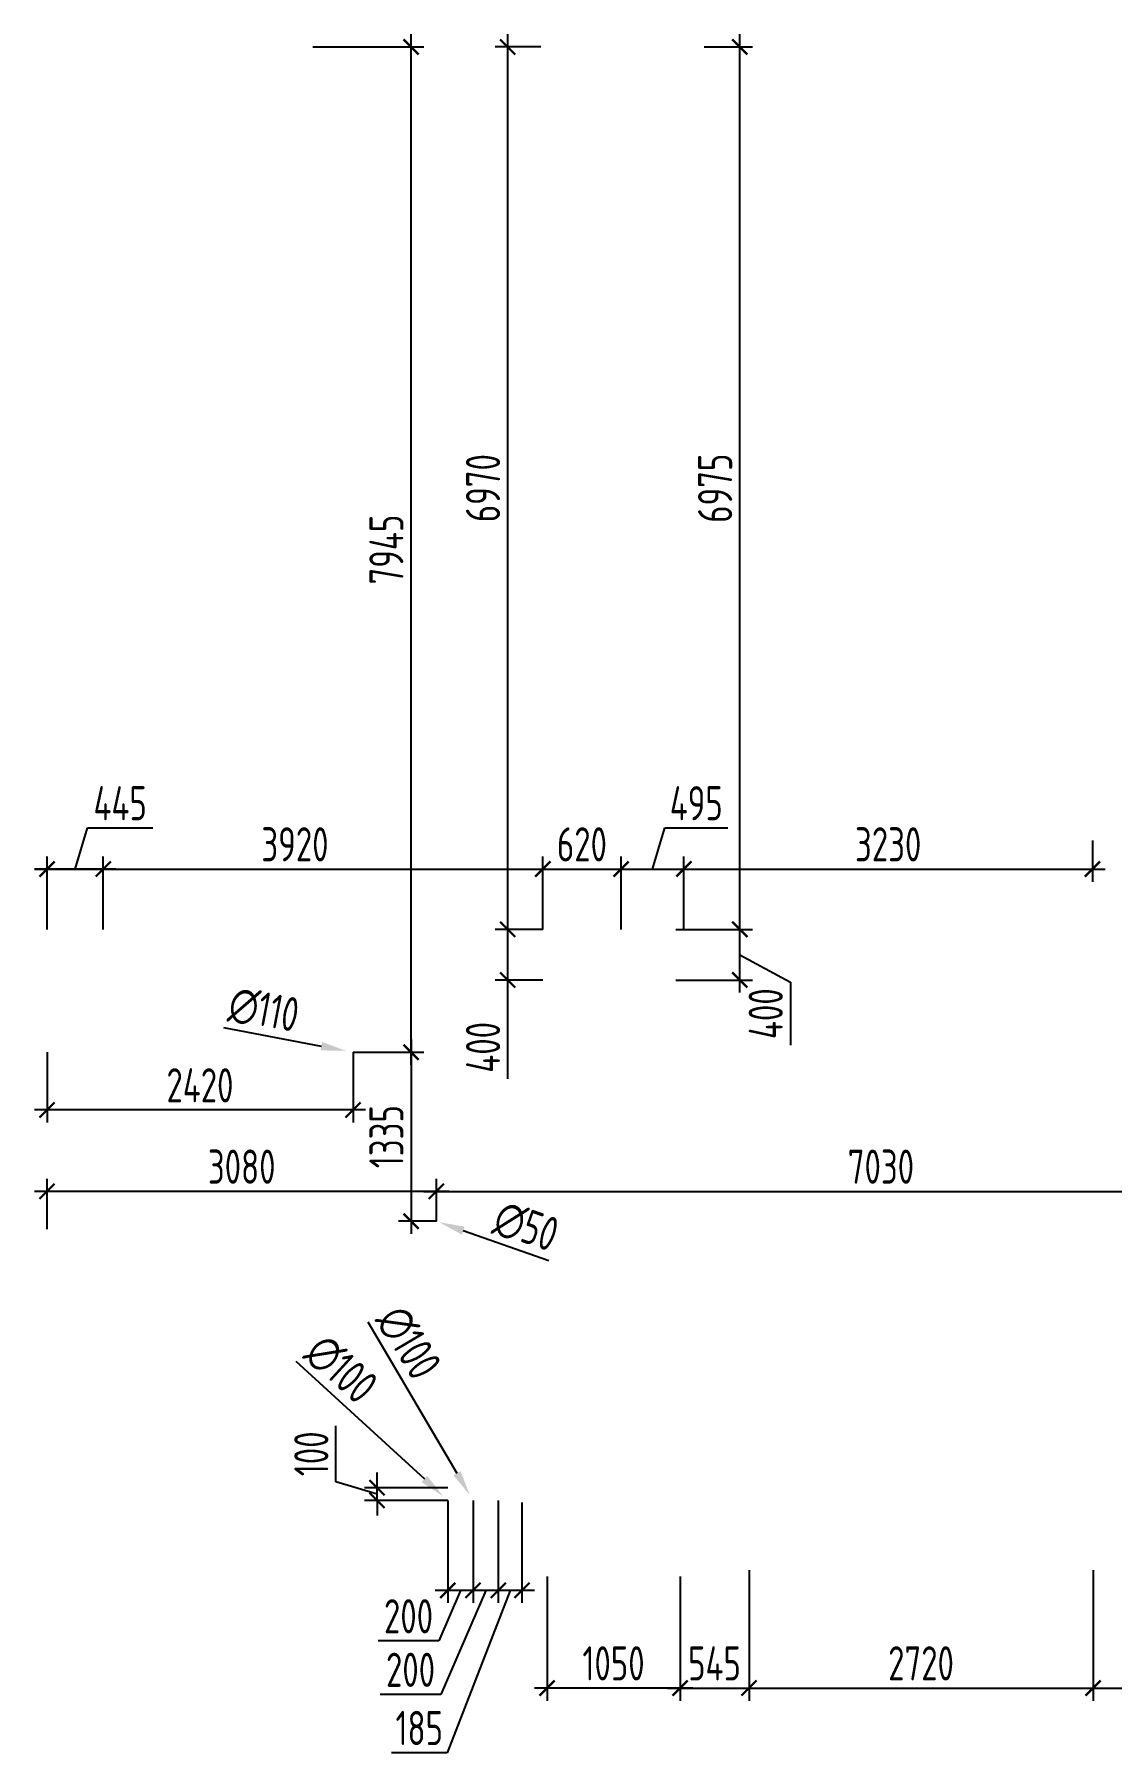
# Model space of a CAD drawing. Header units: millimetres. Extents: x -346952 to 536090, y 55086 to 131231.
# Drawn here: x 346620 to 355137, y 72872 to 86451 of the extents above; entities that cross this region are included whole.
import ezdxf

# ---------------------------------------------------------------- set-up
doc = ezdxf.new("R2010")
doc.units = ezdxf.units.MM
doc.layers.add('РАЗМЕРЫ КРОВЛИ ОВ', color=204, linetype='Continuous')
doc.layers.get('0').off()
doc.styles.add('ISOCPEUR', font='isocpeur.ttf', dxfattribs={"width": 0.7})
doc.dimstyles.new('R_100', dxfattribs={"dimtxt": 270, "dimasz": 120, "dimexe": 100, "dimexo": 0, "dimgap": 60, "dimtad": 1, "dimdec": 0, "dimrnd": 5, "dimzin": 0, "dimdsep": 46, "dimtxsty": 'ISOCPEUR', "dimblk": 'ARCHTICK', "dimcen": 0, "dimdle": 100, "dimclrd": 256, "dimclre": 256, "dimclrt": 256, "dimadec": 0, "dimazin": 0, "dimtfac": 2, "dimtdec": 0, "dimtofl": 0, "dimtmove": 1, "dimatfit": 3, "dimfxl": 1, "dimtvp": 3, "dimtolj": 1, "dimtzin": 0, "dimarcsym": 0})

# ---------------------------------------------------------------- blocks, each defined once
blk = doc.blocks.new('_ArchTick')
at = {"color": 0, "linetype": 'ByBlock', "const_width": 0.15}
blk.add_lwpolyline([(-0.5, -0.5), (0.5, 0.5)], dxfattribs=at)
blk = doc.blocks.new('*D2597')
at = {"layer": 'РАЗМЕРЫ КРОВЛИ ОВ', "lineweight": -2, "transparency": 16777216}
for p, q in [((350674, 74264), (350674, 73283)), ((351725, 74265), (351725, 73283)), ((351825, 73383), (350574, 73383))]:
    blk.add_line(p, q, dxfattribs=at)
at = {"layer": 'РАЗМЕРЫ КРОВЛИ ОВ', "lineweight": -2, "transparency": 16777216, "xscale": 120, "yscale": 120, "zscale": 120, "rotation": 180}
blk.add_blockref('_ArchTick', (350674, 73383), dxfattribs=at)
at = {"layer": 'РАЗМЕРЫ КРОВЛИ ОВ', "lineweight": -2, "transparency": 16777216, "xscale": 120, "yscale": 120, "zscale": 120}
blk.add_blockref('_ArchTick', (351725, 73383), dxfattribs=at)
at = {"layer": 'РАЗМЕРЫ КРОВЛИ ОВ', "transparency": 16777216, "insert": (351199, 73578), "char_height": 270, "attachment_point": 5, "style": 'ISOCPEUR'}
blk.add_mtext('\\A1;1050', dxfattribs=at)
blk = doc.blocks.new('*D2598')
at = {"layer": 'РАЗМЕРЫ КРОВЛИ ОВ', "lineweight": -2, "transparency": 16777216}
for p, q in [((352270, 74315), (352270, 73283)), ((351725, 74265), (351725, 73283)), ((351625, 73383), (352370, 73383))]:
    blk.add_line(p, q, dxfattribs=at)
at = {"layer": 'РАЗМЕРЫ КРОВЛИ ОВ', "lineweight": -2, "transparency": 16777216, "xscale": 120, "yscale": 120, "zscale": 120, "rotation": 180}
blk.add_blockref('_ArchTick', (351725, 73383), dxfattribs=at)
at = {"layer": 'РАЗМЕРЫ КРОВЛИ ОВ', "lineweight": -2, "transparency": 16777216, "xscale": 120, "yscale": 120, "zscale": 120}
blk.add_blockref('_ArchTick', (352270, 73383), dxfattribs=at)
at = {"layer": 'РАЗМЕРЫ КРОВЛИ ОВ', "transparency": 16777216, "insert": (351997, 73578), "char_height": 270, "attachment_point": 5, "style": 'ISOCPEUR'}
blk.add_mtext('\\A1;545', dxfattribs=at)
blk = doc.blocks.new('*D2599')
at = {"layer": 'РАЗМЕРЫ КРОВЛИ ОВ', "lineweight": -2, "transparency": 16777216}
for p, q in [((352270, 74315), (352270, 73283)), ((354990, 74315), (354990, 73283)), ((352170, 73383), (355090, 73383))]:
    blk.add_line(p, q, dxfattribs=at)
at = {"layer": 'РАЗМЕРЫ КРОВЛИ ОВ', "lineweight": -2, "transparency": 16777216, "xscale": 120, "yscale": 120, "zscale": 120, "rotation": 180}
blk.add_blockref('_ArchTick', (352270, 73383), dxfattribs=at)
at = {"layer": 'РАЗМЕРЫ КРОВЛИ ОВ', "lineweight": -2, "transparency": 16777216, "xscale": 120, "yscale": 120, "zscale": 120}
blk.add_blockref('_ArchTick', (354990, 73383), dxfattribs=at)
at = {"layer": 'РАЗМЕРЫ КРОВЛИ ОВ', "transparency": 16777216, "insert": (353630, 73578), "char_height": 270, "attachment_point": 5, "style": 'ISOCPEUR'}
blk.add_mtext('\\A1;2720', dxfattribs=at)
blk = doc.blocks.new('*D2600')
at = {"layer": 'РАЗМЕРЫ КРОВЛИ ОВ', "lineweight": -2, "transparency": 16777216}
for p, q in [((354990, 74315), (354990, 73283)), ((363200, 73701), (363200, 73283)), ((354890, 73383), (363300, 73383))]:
    blk.add_line(p, q, dxfattribs=at)
at = {"layer": 'РАЗМЕРЫ КРОВЛИ ОВ', "lineweight": -2, "transparency": 16777216, "xscale": 120, "yscale": 120, "zscale": 120, "rotation": 180}
blk.add_blockref('_ArchTick', (354990, 73383), dxfattribs=at)
at = {"layer": 'РАЗМЕРЫ КРОВЛИ ОВ', "lineweight": -2, "transparency": 16777216, "xscale": 120, "yscale": 120, "zscale": 120}
blk.add_blockref('_ArchTick', (363200, 73383), dxfattribs=at)
at = {"layer": 'РАЗМЕРЫ КРОВЛИ ОВ', "transparency": 16777216, "insert": (359095, 73578), "char_height": 270, "attachment_point": 5, "style": 'ISOCPEUR'}
blk.add_mtext('\\A1;8210', dxfattribs=at)
blk = doc.blocks.new('*D2616')
at = {"layer": 'РАЗМЕРЫ КРОВЛИ ОВ', "lineweight": -2, "transparency": 16777216}
for p, q in [((350288, 74866), (350288, 74055)), ((350475, 74850), (350475, 74055)), ((350381, 74155), (349884, 72872)), ((350575, 74155), (350188, 74155)), ((349884, 72872), (349443, 72872))]:
    blk.add_line(p, q, dxfattribs=at)
at = {"layer": 'РАЗМЕРЫ КРОВЛИ ОВ', "lineweight": -2, "transparency": 16777216, "xscale": 120, "yscale": 120, "zscale": 120, "rotation": 180}
blk.add_blockref('_ArchTick', (350288, 74155), dxfattribs=at)
at = {"layer": 'РАЗМЕРЫ КРОВЛИ ОВ', "lineweight": -2, "transparency": 16777216, "xscale": 120, "yscale": 120, "zscale": 120}
blk.add_blockref('_ArchTick', (350475, 74155), dxfattribs=at)
at = {"layer": 'РАЗМЕРЫ КРОВЛИ ОВ', "transparency": 16777216, "insert": (349663, 73067), "char_height": 270, "attachment_point": 5, "style": 'ISOCPEUR'}
blk.add_mtext('\\A1;185', dxfattribs=at)
blk = doc.blocks.new('*D2617')
at = {"layer": 'РАЗМЕРЫ КРОВЛИ ОВ', "lineweight": -2, "transparency": 16777216}
for p, q in [((350088, 74866), (350088, 74055)), ((350288, 74866), (350288, 74055)), ((350188, 74155), (349833, 73332)), ((350388, 74155), (349988, 74155)), ((349833, 73332), (349354, 73332))]:
    blk.add_line(p, q, dxfattribs=at)
at = {"layer": 'РАЗМЕРЫ КРОВЛИ ОВ', "lineweight": -2, "transparency": 16777216, "xscale": 120, "yscale": 120, "zscale": 120, "rotation": 180}
blk.add_blockref('_ArchTick', (350088, 74155), dxfattribs=at)
at = {"layer": 'РАЗМЕРЫ КРОВЛИ ОВ', "lineweight": -2, "transparency": 16777216, "xscale": 120, "yscale": 120, "zscale": 120}
blk.add_blockref('_ArchTick', (350288, 74155), dxfattribs=at)
at = {"layer": 'РАЗМЕРЫ КРОВЛИ ОВ', "transparency": 16777216, "insert": (349594, 73527), "char_height": 270, "attachment_point": 5, "style": 'ISOCPEUR'}
blk.add_mtext('\\A1;200', dxfattribs=at)
blk = doc.blocks.new('*D2618')
at = {"layer": 'РАЗМЕРЫ КРОВЛИ ОВ', "lineweight": -2, "transparency": 16777216}
for p, q in [((349888, 74866), (349888, 74055)), ((350088, 74866), (350088, 74055)), ((350188, 74155), (349788, 74155)), ((349988, 74155), (349817, 73755)), ((349817, 73755), (349338, 73755))]:
    blk.add_line(p, q, dxfattribs=at)
at = {"layer": 'РАЗМЕРЫ КРОВЛИ ОВ', "lineweight": -2, "transparency": 16777216, "xscale": 120, "yscale": 120, "zscale": 120, "rotation": 180}
blk.add_blockref('_ArchTick', (349888, 74155), dxfattribs=at)
at = {"layer": 'РАЗМЕРЫ КРОВЛИ ОВ', "lineweight": -2, "transparency": 16777216, "xscale": 120, "yscale": 120, "zscale": 120}
blk.add_blockref('_ArchTick', (350088, 74155), dxfattribs=at)
at = {"layer": 'РАЗМЕРЫ КРОВЛИ ОВ', "transparency": 16777216, "insert": (349578, 73950), "char_height": 270, "attachment_point": 5, "style": 'ISOCPEUR'}
blk.add_mtext('\\A1;200', dxfattribs=at)
blk = doc.blocks.new('*D2619')
at = {"layer": 'РАЗМЕРЫ КРОВЛИ ОВ', "lineweight": -2, "transparency": 16777216}
for p, q in [((349004, 75013), (349004, 75454)), ((349329, 74916), (349004, 75013)), ((349888, 74966), (349229, 74966)), ((349329, 74966), (349329, 75086)), ((349329, 74866), (349329, 74966)), ((349888, 74866), (349229, 74866)), ((349329, 74866), (349329, 74746))]:
    blk.add_line(p, q, dxfattribs=at)
at = {"layer": 'РАЗМЕРЫ КРОВЛИ ОВ', "lineweight": -2, "transparency": 16777216, "xscale": 120, "yscale": 120, "zscale": 120}
for p, rotation in [((349329, 74966), 270), ((349329, 74866), 90)]:
    blk.add_blockref('_ArchTick', p, dxfattribs=dict(at, rotation=rotation))
at = {"layer": 'РАЗМЕРЫ КРОВЛИ ОВ', "transparency": 16777216, "insert": (348809, 75234), "char_height": 270, "attachment_point": 5, "rotation": 90, "style": 'ISOCPEUR'}
blk.add_mtext('\\A1;100', dxfattribs=at)
blk = doc.blocks.new('*D2620')
at = {"layer": 'РАЗМЕРЫ КРОВЛИ ОВ', "lineweight": -2, "transparency": 16777216}
blk.add_line((348688, 75966), (349704, 75035), dxfattribs=at)
at = {"layer": 'РАЗМЕРЫ КРОВЛИ ОВ', "transparency": 16777216}
blk.add_solid([(349726, 75059), (349681, 75010), (349851, 74899)], dxfattribs=at)
at = {"layer": 'РАЗМЕРЫ КРОВЛИ ОВ', "transparency": 16777216, "insert": (349045, 75903), "char_height": 270, "attachment_point": 5, "rotation": 317.4797, "style": 'ISOCPEUR'}
blk.add_mtext('\\A1;∅100', dxfattribs=at)
blk = doc.blocks.new('*D2621')
at = {"layer": 'РАЗМЕРЫ КРОВЛИ ОВ', "lineweight": -2, "transparency": 16777216}
blk.add_line((349255, 76276), (349961, 75081), dxfattribs=at)
at = {"layer": 'РАЗМЕРЫ КРОВЛИ ОВ', "transparency": 16777216}
blk.add_solid([(349989, 75098), (349932, 75064), (350062, 74909)], dxfattribs=at)
at = {"layer": 'РАЗМЕРЫ КРОВЛИ ОВ', "transparency": 16777216, "insert": (349578, 76112), "char_height": 270, "attachment_point": 5, "rotation": 300.5681, "style": 'ISOCPEUR'}
blk.add_mtext('\\A1;∅100', dxfattribs=at)
blk = doc.blocks.new('*D2622')
at = {"layer": 'РАЗМЕРЫ КРОВЛИ ОВ', "lineweight": -2, "transparency": 16777216}
for p, q in [((346720, 77008), (346720, 77408)), ((349798, 77072), (349798, 77408)), ((349898, 77308), (346620, 77308))]:
    blk.add_line(p, q, dxfattribs=at)
at = {"layer": 'РАЗМЕРЫ КРОВЛИ ОВ', "lineweight": -2, "transparency": 16777216, "xscale": 120, "yscale": 120, "zscale": 120, "rotation": 180}
blk.add_blockref('_ArchTick', (346720, 77308), dxfattribs=at)
at = {"layer": 'РАЗМЕРЫ КРОВЛИ ОВ', "lineweight": -2, "transparency": 16777216, "xscale": 120, "yscale": 120, "zscale": 120}
blk.add_blockref('_ArchTick', (349798, 77308), dxfattribs=at)
at = {"layer": 'РАЗМЕРЫ КРОВЛИ ОВ', "transparency": 16777216, "insert": (348259, 77503), "char_height": 270, "attachment_point": 5, "style": 'ISOCPEUR'}
blk.add_mtext('\\A1;3080', dxfattribs=at)
blk = doc.blocks.new('*D2623')
at = {"layer": 'РАЗМЕРЫ КРОВЛИ ОВ', "lineweight": -2, "transparency": 16777216}
for p, q in [((346720, 78407), (346720, 77851)), ((349139, 78407), (349139, 77851)), ((349239, 77951), (346620, 77951))]:
    blk.add_line(p, q, dxfattribs=at)
at = {"layer": 'РАЗМЕРЫ КРОВЛИ ОВ', "lineweight": -2, "transparency": 16777216, "xscale": 120, "yscale": 120, "zscale": 120, "rotation": 180}
blk.add_blockref('_ArchTick', (346720, 77951), dxfattribs=at)
at = {"layer": 'РАЗМЕРЫ КРОВЛИ ОВ', "lineweight": -2, "transparency": 16777216, "xscale": 120, "yscale": 120, "zscale": 120}
blk.add_blockref('_ArchTick', (349139, 77951), dxfattribs=at)
at = {"layer": 'РАЗМЕРЫ КРОВЛИ ОВ', "transparency": 16777216, "insert": (347929, 78146), "char_height": 270, "attachment_point": 5, "style": 'ISOCPEUR'}
blk.add_mtext('\\A1;2420', dxfattribs=at)
blk = doc.blocks.new('*D2624')
at = {"layer": 'РАЗМЕРЫ КРОВЛИ ОВ', "lineweight": -2, "transparency": 16777216}
for p, q in [((346942, 79855), (347040, 80180)), ((347040, 80180), (347556, 80180)), ((347265, 79855), (346620, 79855)), ((346720, 79378), (346720, 79955)), ((347165, 79378), (347165, 79955))]:
    blk.add_line(p, q, dxfattribs=at)
at = {"layer": 'РАЗМЕРЫ КРОВЛИ ОВ', "lineweight": -2, "transparency": 16777216, "xscale": 120, "yscale": 120, "zscale": 120, "rotation": 180}
blk.add_blockref('_ArchTick', (346720, 79855), dxfattribs=at)
at = {"layer": 'РАЗМЕРЫ КРОВЛИ ОВ', "lineweight": -2, "transparency": 16777216, "xscale": 120, "yscale": 120, "zscale": 120}
blk.add_blockref('_ArchTick', (347165, 79855), dxfattribs=at)
at = {"layer": 'РАЗМЕРЫ КРОВЛИ ОВ', "transparency": 16777216, "insert": (347298, 80375), "char_height": 270, "attachment_point": 5, "style": 'ISOCPEUR'}
blk.add_mtext('\\A1;445', dxfattribs=at)
blk = doc.blocks.new('*D2625')
at = {"layer": 'РАЗМЕРЫ КРОВЛИ ОВ', "lineweight": -2, "transparency": 16777216}
for p, q in [((346620, 79855), (350740, 79855)), ((346720, 79378), (346720, 79955)), ((350640, 79378), (350640, 79955))]:
    blk.add_line(p, q, dxfattribs=at)
at = {"layer": 'РАЗМЕРЫ КРОВЛИ ОВ', "lineweight": -2, "transparency": 16777216, "xscale": 120, "yscale": 120, "zscale": 120, "rotation": 180}
blk.add_blockref('_ArchTick', (346720, 79855), dxfattribs=at)
at = {"layer": 'РАЗМЕРЫ КРОВЛИ ОВ', "lineweight": -2, "transparency": 16777216, "xscale": 120, "yscale": 120, "zscale": 120}
blk.add_blockref('_ArchTick', (350640, 79855), dxfattribs=at)
at = {"layer": 'РАЗМЕРЫ КРОВЛИ ОВ', "transparency": 16777216, "insert": (348680, 80050), "char_height": 270, "attachment_point": 5, "style": 'ISOCPEUR'}
blk.add_mtext('\\A1;3920', dxfattribs=at)
blk = doc.blocks.new('*D2626')
at = {"layer": 'РАЗМЕРЫ КРОВЛИ ОВ', "lineweight": -2, "transparency": 16777216}
for p, q in [((350540, 79855), (351359, 79855)), ((350640, 79378), (350640, 79955)), ((351259, 79378), (351259, 79955))]:
    blk.add_line(p, q, dxfattribs=at)
at = {"layer": 'РАЗМЕРЫ КРОВЛИ ОВ', "lineweight": -2, "transparency": 16777216, "xscale": 120, "yscale": 120, "zscale": 120, "rotation": 180}
blk.add_blockref('_ArchTick', (350640, 79855), dxfattribs=at)
at = {"layer": 'РАЗМЕРЫ КРОВЛИ ОВ', "lineweight": -2, "transparency": 16777216, "xscale": 120, "yscale": 120, "zscale": 120}
blk.add_blockref('_ArchTick', (351259, 79855), dxfattribs=at)
at = {"layer": 'РАЗМЕРЫ КРОВЛИ ОВ', "transparency": 16777216, "insert": (350949, 80050), "char_height": 270, "attachment_point": 5, "style": 'ISOCPEUR'}
blk.add_mtext('\\A1;620', dxfattribs=at)
blk = doc.blocks.new('*D2627')
at = {"layer": 'РАЗМЕРЫ КРОВЛИ ОВ', "lineweight": -2, "transparency": 16777216}
for p, q in [((351507, 79855), (351604, 80180)), ((351604, 80180), (352102, 80180)), ((351159, 79855), (351855, 79855)), ((351259, 79378), (351259, 79955)), ((351755, 79378), (351755, 79955))]:
    blk.add_line(p, q, dxfattribs=at)
at = {"layer": 'РАЗМЕРЫ КРОВЛИ ОВ', "lineweight": -2, "transparency": 16777216, "xscale": 120, "yscale": 120, "zscale": 120, "rotation": 180}
blk.add_blockref('_ArchTick', (351259, 79855), dxfattribs=at)
at = {"layer": 'РАЗМЕРЫ КРОВЛИ ОВ', "lineweight": -2, "transparency": 16777216, "xscale": 120, "yscale": 120, "zscale": 120}
blk.add_blockref('_ArchTick', (351755, 79855), dxfattribs=at)
at = {"layer": 'РАЗМЕРЫ КРОВЛИ ОВ', "transparency": 16777216, "insert": (351853, 80375), "char_height": 270, "attachment_point": 5, "style": 'ISOCPEUR'}
blk.add_mtext('\\A1;495', dxfattribs=at)
blk = doc.blocks.new('*D2628')
at = {"layer": 'РАЗМЕРЫ КРОВЛИ ОВ', "lineweight": -2, "transparency": 16777216}
for p, q in [((354985, 80080), (354985, 79755)), ((351655, 79855), (355085, 79855)), ((351755, 79378), (351755, 79955))]:
    blk.add_line(p, q, dxfattribs=at)
at = {"layer": 'РАЗМЕРЫ КРОВЛИ ОВ', "lineweight": -2, "transparency": 16777216, "xscale": 120, "yscale": 120, "zscale": 120, "rotation": 180}
blk.add_blockref('_ArchTick', (351755, 79855), dxfattribs=at)
at = {"layer": 'РАЗМЕРЫ КРОВЛИ ОВ', "lineweight": -2, "transparency": 16777216, "xscale": 120, "yscale": 120, "zscale": 120}
blk.add_blockref('_ArchTick', (354985, 79855), dxfattribs=at)
at = {"layer": 'РАЗМЕРЫ КРОВЛИ ОВ', "transparency": 16777216, "insert": (353370, 80050), "char_height": 270, "attachment_point": 5, "style": 'ISOCPEUR'}
blk.add_mtext('\\A1;3230', dxfattribs=at)
blk = doc.blocks.new('*D2629')
at = {"layer": 'РАЗМЕРЫ КРОВЛИ ОВ', "lineweight": -2, "transparency": 16777216}
for p, q in [((350362, 78878), (350362, 79478)), ((350640, 79378), (350262, 79378)), ((350640, 78978), (350262, 78978)), ((350362, 78197), (350362, 78978))]:
    blk.add_line(p, q, dxfattribs=at)
at = {"layer": 'РАЗМЕРЫ КРОВЛИ ОВ', "lineweight": -2, "transparency": 16777216, "xscale": 120, "yscale": 120, "zscale": 120}
for p, rotation in [((350362, 79378), 90), ((350362, 78978), 270)]:
    blk.add_blockref('_ArchTick', p, dxfattribs=dict(at, rotation=rotation))
at = {"layer": 'РАЗМЕРЫ КРОВЛИ ОВ', "transparency": 16777216, "insert": (350167, 78446), "char_height": 270, "attachment_point": 5, "rotation": 90, "style": 'ISOCPEUR'}
blk.add_mtext('\\A1;400', dxfattribs=at)
blk = doc.blocks.new('*D2630')
at = {"layer": 'РАЗМЕРЫ КРОВЛИ ОВ', "lineweight": -2, "transparency": 16777216}
for p, q in [((350362, 79278), (350362, 86451)), ((350623, 86351), (350262, 86351)), ((350640, 79378), (350262, 79378))]:
    blk.add_line(p, q, dxfattribs=at)
at = {"layer": 'РАЗМЕРЫ КРОВЛИ ОВ', "lineweight": -2, "transparency": 16777216, "xscale": 120, "yscale": 120, "zscale": 120}
for p, rotation in [((350362, 86351), 90), ((350362, 79378), 270)]:
    blk.add_blockref('_ArchTick', p, dxfattribs=dict(at, rotation=rotation))
at = {"layer": 'РАЗМЕРЫ КРОВЛИ ОВ', "transparency": 16777216, "insert": (350167, 82865), "char_height": 270, "attachment_point": 5, "rotation": 90, "style": 'ISOCPEUR'}
blk.add_mtext('\\A1;6970', dxfattribs=at)
blk = doc.blocks.new('*D2631')
at = {"layer": 'РАЗМЕРЫ КРОВЛИ ОВ', "lineweight": -2, "transparency": 16777216}
for p, q in [((349598, 78307), (349598, 86451)), ((348822, 86351), (349698, 86351)), ((349139, 78407), (349698, 78407))]:
    blk.add_line(p, q, dxfattribs=at)
at = {"layer": 'РАЗМЕРЫ КРОВЛИ ОВ', "lineweight": -2, "transparency": 16777216, "xscale": 120, "yscale": 120, "zscale": 120}
for p, rotation in [((349598, 86351), 90), ((349598, 78407), 270)]:
    blk.add_blockref('_ArchTick', p, dxfattribs=dict(at, rotation=rotation))
at = {"layer": 'РАЗМЕРЫ КРОВЛИ ОВ', "transparency": 16777216, "insert": (349403, 82379), "char_height": 270, "attachment_point": 5, "rotation": 90, "style": 'ISOCPEUR'}
blk.add_mtext('\\A1;7945', dxfattribs=at)
blk = doc.blocks.new('*D2632')
at = {"layer": 'РАЗМЕРЫ КРОВЛИ ОВ', "lineweight": -2, "transparency": 16777216}
for p, q in [((349598, 78507), (349598, 76972)), ((349139, 78407), (349698, 78407)), ((349798, 77072), (349498, 77072))]:
    blk.add_line(p, q, dxfattribs=at)
at = {"layer": 'РАЗМЕРЫ КРОВЛИ ОВ', "lineweight": -2, "transparency": 16777216, "xscale": 120, "yscale": 120, "zscale": 120}
for p, rotation in [((349598, 78407), 90), ((349598, 77072), 270)]:
    blk.add_blockref('_ArchTick', p, dxfattribs=dict(at, rotation=rotation))
at = {"layer": 'РАЗМЕРЫ КРОВЛИ ОВ', "transparency": 16777216, "insert": (349403, 77740), "char_height": 270, "attachment_point": 5, "rotation": 90, "style": 'ISOCPEUR'}
blk.add_mtext('\\A1;1335', dxfattribs=at)
blk = doc.blocks.new('*D2633')
at = {"layer": 'РАЗМЕРЫ КРОВЛИ ОВ', "lineweight": -2, "transparency": 16777216}
blk.add_line((350686, 76759), (350010, 76997), dxfattribs=at)
at = {"layer": 'РАЗМЕРЫ КРОВЛИ ОВ', "transparency": 16777216}
blk.add_solid([(350021, 77029), (349999, 76966), (349821, 77064)], dxfattribs=at)
at = {"layer": 'РАЗМЕРЫ КРОВЛИ ОВ', "transparency": 16777216, "insert": (350507, 77029), "char_height": 270, "attachment_point": 5, "rotation": 340.5803, "style": 'ISOCPEUR'}
blk.add_mtext('\\A1;∅50', dxfattribs=at)
blk = doc.blocks.new('*D2634')
at = {"layer": 'РАЗМЕРЫ КРОВЛИ ОВ', "lineweight": -2, "transparency": 16777216}
blk.add_line((348116, 78603), (348888, 78455), dxfattribs=at)
at = {"layer": 'РАЗМЕРЫ КРОВЛИ ОВ', "transparency": 16777216}
blk.add_solid([(348894, 78488), (348882, 78422), (349085, 78418)], dxfattribs=at)
at = {"layer": 'РАЗМЕРЫ КРОВЛИ ОВ', "transparency": 16777216, "insert": (348434, 78740), "char_height": 270, "attachment_point": 5, "rotation": 349.2036, "style": 'ISOCPEUR'}
blk.add_mtext('\\A1;∅110', dxfattribs=at)
blk = doc.blocks.new('*D2644')
at = {"layer": 'РАЗМЕРЫ КРОВЛИ ОВ', "lineweight": -2, "transparency": 16777216}
for p, q in [((352197, 78878), (352197, 79478)), ((351691, 79378), (352297, 79378)), ((352197, 79178), (352597, 78961)), ((351691, 78978), (352297, 78978)), ((352597, 78961), (352597, 78463))]:
    blk.add_line(p, q, dxfattribs=at)
at = {"layer": 'РАЗМЕРЫ КРОВЛИ ОВ', "lineweight": -2, "transparency": 16777216, "xscale": 120, "yscale": 120, "zscale": 120}
for p, rotation in [((352197, 79378), 90), ((352197, 78978), 270)]:
    blk.add_blockref('_ArchTick', p, dxfattribs=dict(at, rotation=rotation))
at = {"layer": 'РАЗМЕРЫ КРОВЛИ ОВ', "transparency": 16777216, "insert": (352402, 78712), "char_height": 270, "attachment_point": 5, "rotation": 90, "style": 'ISOCPEUR'}
blk.add_mtext('\\A1;400', dxfattribs=at)
blk = doc.blocks.new('*D2645')
at = {"layer": 'РАЗМЕРЫ КРОВЛИ ОВ', "lineweight": -2, "transparency": 16777216}
for p, q in [((352197, 79278), (352197, 86451)), ((351915, 86351), (352297, 86351)), ((351691, 79378), (352297, 79378))]:
    blk.add_line(p, q, dxfattribs=at)
at = {"layer": 'РАЗМЕРЫ КРОВЛИ ОВ', "lineweight": -2, "transparency": 16777216, "xscale": 120, "yscale": 120, "zscale": 120}
for p, rotation in [((352197, 86351), 90), ((352197, 79378), 270)]:
    blk.add_blockref('_ArchTick', p, dxfattribs=dict(at, rotation=rotation))
at = {"layer": 'РАЗМЕРЫ КРОВЛИ ОВ', "transparency": 16777216, "insert": (352002, 82864), "char_height": 270, "attachment_point": 5, "rotation": 90, "style": 'ISOCPEUR'}
blk.add_mtext('\\A1;6975', dxfattribs=at)
blk = doc.blocks.new('*D2646')
at = {"layer": 'РАЗМЕРЫ КРОВЛИ ОВ', "lineweight": -2, "transparency": 16777216}
for p, q in [((349798, 77072), (349798, 77408)), ((356828, 77105), (356828, 77408)), ((349698, 77308), (356928, 77308))]:
    blk.add_line(p, q, dxfattribs=at)
at = {"layer": 'РАЗМЕРЫ КРОВЛИ ОВ', "lineweight": -2, "transparency": 16777216, "xscale": 120, "yscale": 120, "zscale": 120, "rotation": 180}
blk.add_blockref('_ArchTick', (349798, 77308), dxfattribs=at)
at = {"layer": 'РАЗМЕРЫ КРОВЛИ ОВ', "lineweight": -2, "transparency": 16777216, "xscale": 120, "yscale": 120, "zscale": 120}
blk.add_blockref('_ArchTick', (356828, 77308), dxfattribs=at)
at = {"layer": 'РАЗМЕРЫ КРОВЛИ ОВ', "transparency": 16777216, "insert": (353313, 77503), "char_height": 270, "attachment_point": 5, "style": 'ISOCPEUR'}
blk.add_mtext('\\A1;7030', dxfattribs=at)

msp = doc.modelspace()

# ---------------------------------------------------------------- dimensions: what is measured, and where the dimension line sits
at = {"layer": 'РАЗМЕРЫ КРОВЛИ ОВ'}
for base, p1, p2, picture, middle in [((349598.1, 86350.7), (349138.6, 78407.5), (348822.3, 86350.7), '*D2631', (349403.1, 82379.1)), ((350362.4, 86350.7), (350639.6, 79378.5), (350622.8, 86350.7), '*D2630', (350167.4, 82864.6)), ((352197.2, 86350.7), (351691.1, 79377.5), (351914.6, 86350.7), '*D2645', (352002.2, 82864.1)), ((349598.1479, 77071.9866), (349138.5644, 78407.4735), (349797.875, 77071.9866), '*D2632', (349403.1479, 77739.73)), ((349329.4, 74965.7), (349887.9, 74865.7), (349887.9, 74965.7), '*D2619', (348809.4, 75073.2))]:
    dim = msp.add_linear_dim(base=base, p1=p1, p2=p2, angle=90, dimstyle='R_100', override={"dimpost": '\\X'}, dxfattribs=at)
    dim.commit()
    dim.dimension.update_dxf_attribs({"geometry": picture, "text_midpoint": middle})
for base, p1, p2, picture, middle in [((346719.6, 79854.9), (347164.6, 79378.5), (346719.6, 79378.5), '*D2624', (347099.6, 80374.9)), ((351754.6, 79854.9), (351259.2, 79377.5), (351754.6, 79377.5), '*D2627', (351664.4, 80374.9)), ((350639.6, 79854.9), (346719.6, 79378.5), (350639.6, 79378.5), '*D2625', (348679.6, 80049.9)), ((351259.2, 79854.9), (350639.6, 79378.5), (351259.2, 79377.5), '*D2626', (350949.4, 80049.9)), ((354984.6, 79854.9), (351754.6, 79377.5), (354984.6, 80080.3), '*D2628', (353369.6, 80049.9)), ((346719.6, 77951.3), (349138.6, 78407.5), (346719.6, 78407.5), '*D2623', (347929.1, 78146.3)), ((346719.6, 77308.2), (349797.9, 77072), (346719.6, 77007.6), '*D2622', (348258.7, 77503.2)), ((356828.3, 77308.2), (349797.9, 77072), (356828.3, 77105.4), '*D2646', (353313.1, 77503.2)), ((352269.6, 73382.5), (351724.6, 74265.1), (352269.6, 74315.1), '*D2598', (351997.1, 73577.5)), ((354989.6, 73382.5), (352269.6, 74315.1), (354989.6, 74315.1), '*D2599', (353629.6, 73577.5)), ((363199.5, 73382.5), (354989.6, 74315.1), (363199.5, 73701.3), '*D2600', (359094.6, 73577.5)), ((350674.3, 73382.5), (351724.6, 74265.1), (350674.3, 74264.1), '*D2597', (351199.5, 73577.5))]:
    dim = msp.add_linear_dim(base=base, p1=p1, p2=p2, dimstyle='R_100', override={"dimpost": '\\X'}, dxfattribs=at)
    dim.commit()
    dim.dimension.update_dxf_attribs({"geometry": picture, "text_midpoint": middle})
for base, p1, p2, picture, middle in [((350362.4, 79378.5), (350639.6, 78978.5), (350639.6, 79378.5), '*D2629', (350418.7, 78445.8)), ((352197.2, 79377.5), (351691.1, 78977.5), (351691.1, 79377.5), '*D2644', (352597.2, 78900.8))]:
    dim = msp.add_linear_dim(base=base, p1=p1, p2=p2, angle=90, dimstyle='R_100', override={"dimpost": '\\X'}, dxfattribs=at)
    dim.commit()
    dim.dimension.update_dxf_attribs({"geometry": picture, "text_midpoint": middle, "dimtype": 160})
for p1, p2, picture, middle in [((349192.6, 78397.2), (349084.5, 78417.8), '*D2634', (348397.5, 78548.8)), ((350113.3, 74822.6), (350062.5, 74908.7), '*D2621', (349410.6, 76012.4)), ((349924.7, 74831.9), (349851, 74899.5), '*D2620', (348912.9, 75759.8))]:
    dim = msp.add_diameter_dim_2p(p1=p1, p2=p2, dimstyle='R_100', override={"dimasz": 200, "dimpost": '\\X', "dimblk1": 'ArchTick', "dimsah": 1}, dxfattribs=at)
    dim.commit()
    dim.dimension.update_dxf_attribs({"geometry": picture, "text_midpoint": middle, "dimtype": 163})
dim = msp.add_diameter_dim_2p(p1=(349774.3, 77080.3), p2=(349821.5, 77063.7), dimstyle='R_100', override={"dimasz": 200, "dimpost": '\\X', "dimblk1": 'ArchTick', "dimsah": 1}, dxfattribs=at)
dim.commit()
dim.dimension.update_dxf_attribs({"geometry": '*D2633', "text_midpoint": (350507.3, 77028.7)})
for base, p1, p2, picture, middle in [((349887.9, 74155), (350087.9, 74865.7), (349887.9, 74865.7), '*D2618', (349757.5, 73755)), ((350087.9, 74155), (350287.9, 74865.7), (350087.9, 74865.7), '*D2617', (349773.2, 73332.1)), ((350287.9, 74155), (350474.6, 74849.8), (350287.9, 74865.7), '*D2616', (349823.9, 72872.5))]:
    dim = msp.add_linear_dim(base=base, p1=p1, p2=p2, dimstyle='R_100', override={"dimpost": '\\X'}, dxfattribs=at)
    dim.commit()
    dim.dimension.update_dxf_attribs({"geometry": picture, "text_midpoint": middle, "dimtype": 160})

doc.saveas('drawing.dxf')
